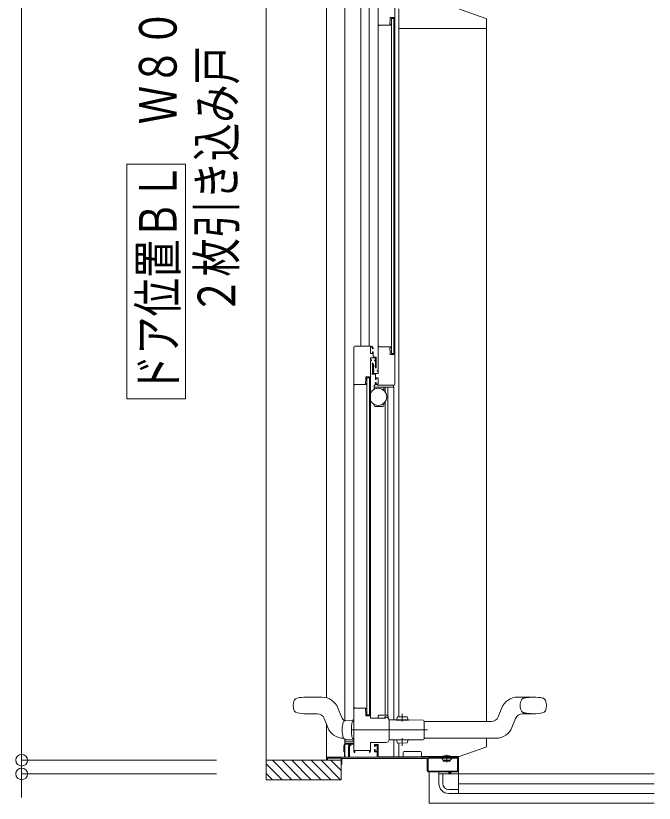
# Model space of a CAD drawing. Units: millimetres on the paper. Extents: x -305 to 305, y -152 to 152.
# Drawn here: x -200.05 to -167.43, y 13.57 to 53.84 of the extents above; entities that cross this region are included whole.
import ezdxf
from ezdxf.enums import TextEntityAlignment as Align

# ---------------------------------------------------------------- set-up
doc = ezdxf.new("R2010")
doc.units = ezdxf.units.MM
for name, pattern in [('DASHED2', [3, 2, -1]), ('LONG_CHAIN', [21, 18, -1, 1, -1]), ('LONG_DOUBLE_CHAIN', [21.8, 18, -1, 0.6, -0.6, 0.6, -1])]:
    doc.linetypes.add(name, pattern=pattern)
doc.layers.add('0-0_0', color=7, linetype='Continuous', lineweight=9)
doc.layers.add('0-1_VIEW0001', color=7, linetype='Continuous', lineweight=9)
doc.styles.add('ＭＳ ゴシック', font='')
doc.styles.get('ＭＳ ゴシック').set_extended_font_data('MS Gothic')

# ---------------------------------------------------------------- blocks, each defined once
blk = doc.blocks.new('_ORIGIN')
at = {"layer": '0-0_0'}
blk.add_line((0, 0), (-1, 0), dxfattribs=at)
blk.add_circle((0, 0), 0.5, dxfattribs=at)

msp = doc.modelspace()

# ---------------------------------------------------------------- linework, layer by layer
at = {"layer": '0-0_0'}
for p, q in [((-199.753, 16.373), (-199.753, 73.668)), ((-199.753, 16.373), (-199.753, 16.973)), ((-189.794, 15.773), (-199.753, 15.773)), ((-189.794, 15.773), (-199.753, 15.773)), ((-199.753, 15.073), (-199.753, 15.773)), ((-189.794, 15.073), (-199.753, 15.073)), ((-199.753, 14.473), (-199.753, 13.873))]:
    msp.add_line(p, q, dxfattribs=at)
at = {"layer": '0-1_VIEW0001'}
for p, q in [((-187.254, 75.248), (-187.254, 14.773)), ((-184.184, 74.073), (-184.184, 18.969)), ((-183.244, 74.073), (-183.244, 17.794)), ((-182.429, 36.948), (-182.429, 73.903)), ((-181.999, 74.003), (-181.999, 36.948)), ((-181.534, 55.282), (-181.534, 35.698)), ((-180.684, 55.073), (-180.684, 34.998)), ((-177.383, 54.182), (-176.033, 53.7)), ((-180.919, 53.743), (-180.919, 53.563)), ((-180.749, 53.753), (-180.909, 53.753)), ((-180.864, 53.703), (-180.739, 53.703)), ((-180.864, 53.703), (-180.864, 36.568)), ((-180.739, 36.528), (-180.739, 53.743)), ((-175.999, 53.653), (-175.999, 53.188)), ((-181.509, 53.323), (-181.519, 53.323)), ((-181.499, 53.353), (-181.499, 53.333)), ((-180.922, 53.363), (-181.489, 53.363)), ((-180.939, 53.5), (-180.939, 53.428)), ((-180.922, 53.544), (-180.938, 53.506)), ((-180.914, 53.403), (-180.909, 53.403)), ((-180.901, 53.385), (-180.91, 53.37)), ((-180.899, 53.393), (-180.899, 53.392)), ((-180.484, 53.188), (-180.456, 53.188)), ((-180.456, 53.188), (-177.712, 53.188)), ((-177.711, 53.188), (-175.999, 53.188)), ((-191.377, 46.249), (-194.377, 46.249)), ((-194.377, 34.249), (-194.377, 46.249)), ((-191.377, 34.249), (-191.377, 46.249)), ((-182.784, 16.213), (-182.784, 36.898)), ((-182.734, 36.948), (-181.894, 36.948)), ((-182.172, 36.948), (-182.191, 36.948)), ((-181.834, 36.818), (-181.834, 36.848)), ((-181.799, 36.808), (-181.824, 36.808)), ((-181.804, 36.808), (-181.824, 36.808)), ((-181.794, 36.848), (-181.794, 36.818)), ((-181.509, 36.948), (-181.519, 36.948)), ((-181.499, 36.918), (-181.499, 36.938)), ((-180.923, 36.908), (-181.489, 36.908)), ((-180.934, 36.908), (-180.959, 36.908)), ((-180.939, 36.771), (-180.939, 36.843)), ((-180.923, 36.727), (-180.938, 36.765)), ((-180.919, 36.528), (-180.919, 36.708)), ((-180.914, 36.868), (-180.909, 36.868)), ((-180.901, 36.887), (-180.91, 36.901)), ((-180.899, 36.878), (-180.899, 36.879)), ((-181.934, 36.573), (-181.834, 36.573)), ((-181.909, 36.573), (-181.849, 36.573)), ((-180.749, 36.518), (-180.909, 36.518)), ((-180.739, 36.568), (-180.864, 36.568)), ((-181.934, 17.938), (-181.934, 36.198)), ((-181.839, 36.058), (-181.839, 36.043)), ((-181.82, 36.073), (-181.824, 36.073)), ((-181.824, 36.024), (-181.824, 35.572)), ((-181.784, 35.713), (-181.784, 35.908)), ((-181.694, 35.89), (-181.694, 35.963)), ((-181.662, 35.831), (-181.692, 35.883)), ((-181.839, 35.553), (-181.839, 35.533)), ((-181.814, 35.508), (-181.689, 35.508)), ((-181.784, 35.568), (-181.784, 35.643)), ((-181.759, 35.698), (-181.769, 35.698)), ((-181.769, 35.658), (-181.759, 35.658)), ((-181.549, 35.553), (-181.769, 35.553)), ((-181.674, 35.493), (-181.674, 35.248)), ((-181.594, 35.688), (-181.594, 35.668)), ((-181.544, 35.698), (-181.584, 35.698)), ((-181.584, 35.658), (-181.544, 35.658)), ((-181.534, 35.648), (-181.534, 35.568)), ((-182.189, 35.125), (-182.189, 35.053)), ((-182.173, 35.169), (-182.188, 35.131)), ((-182.114, 35.328), (-181.989, 35.328)), ((-182.114, 35.328), (-182.114, 18.093)), ((-181.989, 35.378), (-181.989, 18.043)), ((-181.684, 35.073), (-181.684, 34.968)), ((-181.674, 35.078), (-181.674, 35.048)), ((-181.664, 35.238), (-181.644, 35.238)), ((-181.644, 35.088), (-181.664, 35.088)), ((-181.634, 35.248), (-181.634, 35.308)), ((-181.634, 35.048), (-181.634, 35.078)), ((-181.619, 35.323), (-181.559, 35.323)), ((-181.534, 35.298), (-181.534, 35.023)), ((-182.759, 34.948), (-182.784, 34.948)), ((-182.749, 34.978), (-182.749, 34.958)), ((-182.173, 34.988), (-182.739, 34.988)), ((-182.164, 35.028), (-182.159, 35.028)), ((-182.151, 35.01), (-182.16, 34.995)), ((-182.149, 35.018), (-182.149, 35.017)), ((-181.744, 34.878), (-181.744, 34.918)), ((-181.744, 34.878), (-181.744, 34.74)), ((-181.719, 34.943), (-181.709, 34.943)), ((-181.719, 34.853), (-180.735, 34.853)), ((-181.559, 34.998), (-181.584, 34.998)), ((-181.574, 34.948), (-180.734, 34.948)), ((-181.254, 34.685), (-181.254, 34.853)), ((-181.179, 34.605), (-181.179, 34.848)), ((-180.749, 34.878), (-180.749, 34.923)), ((-191.377, 34.249), (-194.377, 34.249)), ((-181.744, 33.967), (-181.744, 33.903)), ((-181.694, 33.853), (-181.304, 33.853)), ((-181.254, 33.903), (-181.254, 34.021)), ((-181.179, 18.073), (-181.179, 34.101)), ((-185.209, 18.998), (-184.41, 18.998)), ((-184.648, 18.148), (-185.209, 18.148)), ((-183.596, 18.445), (-183.414, 17.985)), ((-182.189, 18.296), (-182.189, 18.368)), ((-182.173, 18.252), (-182.188, 18.29)), ((-182.169, 18.053), (-182.169, 18.233)), ((-182.164, 18.393), (-182.159, 18.393)), ((-182.151, 18.412), (-182.16, 18.426)), ((-182.149, 18.403), (-182.149, 18.404)), ((-184.299, 17.911), (-184.219, 17.708)), ((-182.859, 17.823), (-183.206, 17.805)), ((-182.784, 17.823), (-182.859, 17.823)), ((-181.989, 18.043), (-182.159, 18.043)), ((-182.114, 18.093), (-181.989, 18.093)), ((-181.174, 17.923), (-181.919, 17.923)), ((-181.532, 18.048), (-181.532, 17.923)), ((-181.194, 17.983), (-181.194, 17.923)), ((-181.159, 17.958), (-181.159, 17.938)), ((-184.186, 15.773), (-184.186, 17.627)), ((-183.32, 17.713), (-183.32, 17.714)), ((-183.264, 16.596), (-183.284, 16.498)), ((-182.784, 16.596), (-183.264, 16.596)), ((-183.244, 16.849), (-183.244, 15.948)), ((-183.231, 16.845), (-183.231, 16.743)), ((-183.219, 16.643), (-182.784, 16.643)), ((-183.206, 16.841), (-182.859, 16.823)), ((-182.859, 16.823), (-182.784, 16.823)), ((-181.939, 16.643), (-181.939, 16.643)), ((-181.934, 16.213), (-181.934, 16.673)), ((-183.284, 16.493), (-183.284, 16.196)), ((-183.284, 16.196), (-183.264, 16.196)), ((-183.264, 16.196), (-183.264, 15.971)), ((-183.009, 16.498), (-183.009, 15.923)), ((-181.584, 16.198), (-181.734, 16.198)), ((-180.259, 15.946), (-180.259, 16.174)), ((-180.209, 16.223), (-179.372, 16.223)), ((-179.323, 16.008), (-179.323, 16.173)), ((-187.254, 15.773), (-183.434, 15.773)), ((-186.944, 15.773), (-185.944, 14.773)), ((-186.449, 15.773), (-185.449, 14.773)), ((-185.954, 15.773), (-184.954, 14.773)), ((-185.454, 15.773), (-184.454, 14.773)), ((-184.954, 15.773), (-183.954, 14.773)), ((-184.454, 15.773), (-183.454, 14.773)), ((-184.149, 15.773), (-184.169, 15.773)), ((-183.434, 15.873), (-184.134, 15.873)), ((-184.134, 15.873), (-184.134, 15.773)), ((-183.954, 15.773), (-183.434, 15.253)), ((-183.434, 14.773), (-183.434, 15.873)), ((-183.434, 15.588), (-183.434, 15.858)), ((-183.239, 15.946), (-183.204, 15.946)), ((-181.534, 15.946), (-179.262, 15.946)), ((-179.282, 15.958), (-177.399, 15.958)), ((-178.989, 15.233), (-178.989, 15.858)), ((-178.974, 15.873), (-177.494, 15.873)), ((-178.334, 15.923), (-178.334, 15.943)), ((-178.209, 15.773), (-178.269, 15.852)), ((-178.252, 15.908), (-178.252, 15.889)), ((-178.209, 15.773), (-177.859, 15.773)), ((-178.209, 15.723), (-178.209, 15.773)), ((-177.859, 15.723), (-178.209, 15.723)), ((-177.859, 15.773), (-177.8, 15.852)), ((-177.859, 15.723), (-177.859, 15.773)), ((-177.817, 15.908), (-177.817, 15.889)), ((-177.734, 15.961), (-177.734, 15.948)), ((-177.734, 15.923), (-177.734, 15.943)), ((-177.479, 15.858), (-177.479, 15.233)), ((-177.434, 14.073), (-177.434, 15.958)), ((-177.434, 15.958), (-177.434, 15.223)), ((-187.254, 15.588), (-186.439, 14.773)), ((-187.254, 15.093), (-186.934, 14.773)), ((-177.874, 15.173), (-178.984, 15.173)), ((-177.494, 15.218), (-178.974, 15.218)), ((-178.434, 15.173), (-178.434, 15.073)), ((-178.434, 15.073), (-178.434, 15.173)), ((-178.034, 15.073), (-178.434, 15.073)), ((-178.434, 15.073), (-178.434, 14.573)), ((-178.434, 15.073), (-167.434, 15.073)), ((-178.234, 15.073), (-178.234, 14.573)), ((-177.934, 15.073), (-177.934, 15.173)), ((-177.834, 15.173), (-177.834, 15.098)), ((-177.484, 15.173), (-177.834, 15.173)), ((-187.254, 14.773), (-183.434, 14.773)), ((-177.434, 14.573), (-167.434, 14.573)), ((-177.934, 14.273), (-177.434, 14.273)), ((-177.434, 14.073), (-177.434, 14.473)), ((-177.434, 14.073), (-177.934, 14.073)), ((-167.434, 14.073), (-177.434, 14.073)), ((-177.434, 14.073), (-167.434, 14.073))]:
    msp.add_line(p, q, dxfattribs=at)
at = {"layer": '0-1_VIEW0001', "color": 5}
for p, q in [((-180.484, 17.995), (-180.484, 54.188)), ((-176.009, 17.749), (-176.009, 53.188)), ((-181.039, 34.848), (-181.039, 18.068)), ((-180.735, 34.848), (-180.735, 17.837)), ((-173.609, 18.999), (-174.408, 18.999)), ((-175.404, 17.986), (-175.222, 18.446)), ((-173.609, 18.149), (-174.17, 18.149)), ((-181.054, 18.073), (-181.509, 18.073)), ((-181.194, 17.983), (-181.134, 17.983)), ((-181.134, 17.973), (-181.144, 17.973)), ((-181.032, 18.048), (-181.032, 17.946)), ((-180.984, 17.839), (-180.634, 17.836)), ((-180.984, 16.823), (-180.984, 17.824)), ((-180.634, 17.841), (-180.634, 17.825)), ((-180.634, 17.841), (-179.984, 17.835)), ((-180.634, 17.825), (-179.984, 17.82)), ((-180.609, 17.841), (-180.558, 17.995)), ((-180.058, 17.991), (-180.558, 17.995)), ((-180.009, 17.835), (-180.058, 17.991)), ((-179.984, 17.835), (-179.984, 17.82)), ((-179.984, 17.83), (-179.234, 17.824)), ((-179.184, 17.774), (-179.184, 16.874)), ((-179.184, 17.749), (-175.753, 17.749)), ((-174.701, 17.452), (-174.519, 17.912)), ((-184.219, 17.709), (-184.117, 17.452)), ((-181.934, 16.673), (-181.134, 16.673)), ((-180.984, 16.825), (-180.984, 16.823)), ((-180.627, 16.812), (-180.984, 16.808)), ((-180.735, 16.811), (-180.735, 15.946)), ((-180.627, 16.822), (-179.992, 16.827)), ((-180.626, 16.807), (-180.627, 16.822)), ((-180.626, 16.807), (-179.992, 16.812)), ((-180.609, 16.807), (-180.558, 16.652)), ((-180.058, 16.656), (-180.558, 16.652)), ((-180.484, 15.946), (-180.484, 16.653)), ((-180.009, 16.812), (-180.058, 16.656)), ((-179.992, 16.827), (-179.992, 16.812)), ((-179.234, 16.824), (-179.992, 16.817)), ((-179.184, 16.899), (-175.515, 16.899)), ((-175.999, 16.493), (-175.999, 16.899)), ((-177.399, 15.958), (-176.033, 16.446))]:
    msp.add_line(p, q, dxfattribs=at)
at = {"layer": '0-1_VIEW0001', "color": 5, "linetype": 'LONG_CHAIN'}
for p, q in [((-180.31, 17.755), (-180.306, 18.143)), ((-182.915, 17.324), (-179.196, 17.324)), ((-182.915, 17.324), (-179.023, 17.324)), ((-182.915, 17.324), (-179.196, 17.324)), ((-182.915, 17.324), (-179.023, 17.324)), ((-180.31, 16.893), (-180.306, 16.504))]:
    msp.add_line(p, q, dxfattribs=at)
at = {"layer": '0-1_VIEW0001', "linetype": 'LONG_DOUBLE_CHAIN'}
for p, q in [((-178.034, 16.043), (-178.034, 15.675)), ((-178.934, 15.173), (-178.934, 13.573)), ((-167.434, 13.573), (-178.934, 13.573))]:
    msp.add_line(p, q, dxfattribs=at)
at = {"layer": '0-1_VIEW0001', "color": 2}
for p, q in [((-177.711, 15.717), (-177.711, 15.717)), ((-178.202, 15.534), (-178.202, 15.535)), ((-178.153, 15.672), (-178.153, 15.672)), ((-178.071, 15.502), (-178.071, 15.503))]:
    msp.add_line(p, q, dxfattribs=at)
at = {"layer": '0-1_VIEW0001'}
for points in [[(-175.999, 53.413), (-175.999, 53.412), (-176, 53.41), (-176, 53.409)], [(-182.784, 36.898), (-182.769, 36.933), (-182.734, 36.948)], [(-181.884, 36.898), (-181.934, 36.898), (-181.934, 36.573)], [(-181.894, 36.948), (-181.823, 36.919), (-181.794, 36.848)], [(-181.834, 36.848), (-181.849, 36.883), (-181.884, 36.898)], [(-181.824, 36.808), (-181.831, 36.811), (-181.834, 36.818)], [(-181.834, 36.573), (-181.834, 36.658), (-181.794, 36.658), (-181.794, 36.388), (-181.634, 36.388), (-181.634, 35.838)], [(-181.794, 36.818), (-181.797, 36.811), (-181.804, 36.808)], [(-181.519, 36.948), (-181.53, 36.944), (-181.534, 36.933)], [(-181.499, 36.938), (-181.502, 36.945), (-181.509, 36.948)], [(-181.489, 36.908), (-181.496, 36.911), (-181.499, 36.918)], [(-180.939, 36.843), (-180.932, 36.861), (-180.914, 36.868)], [(-180.938, 36.765), (-180.939, 36.768), (-180.939, 36.771)], [(-180.91, 36.901), (-180.915, 36.906), (-180.923, 36.908)], [(-180.919, 36.708), (-180.92, 36.718), (-180.923, 36.727)], [(-180.909, 36.868), (-180.902, 36.871), (-180.899, 36.878)], [(-180.899, 36.879), (-180.9, 36.883), (-180.901, 36.887)], [(-181.709, 36.238), (-181.674, 36.238), (-181.674, 36.343), (-181.934, 36.343), (-181.934, 36.238), (-181.874, 36.238), (-181.874, 36.198), (-181.934, 36.198)], [(-180.909, 36.518), (-180.916, 36.521), (-180.919, 36.528)], [(-180.739, 36.528), (-180.742, 36.521), (-180.749, 36.518)], [(-181.824, 36.073), (-181.835, 36.069), (-181.839, 36.058)], [(-181.839, 36.043), (-181.837, 36.037), (-181.832, 36.033), (-181.826, 36.03), (-181.824, 36.024)], [(-181.807, 36.066), (-181.813, 36.071), (-181.82, 36.073)], [(-181.774, 35.93), (-181.774, 36.008), (-181.807, 36.066)], [(-181.784, 35.908), (-181.783, 35.914), (-181.779, 35.919), (-181.775, 35.924), (-181.774, 35.93)], [(-181.709, 36.198), (-181.729, 36.218), (-181.709, 36.238)], [(-181.674, 35.983), (-181.674, 36.198), (-181.709, 36.198)], [(-181.694, 35.963), (-181.691, 35.97), (-181.684, 35.973), (-181.677, 35.976), (-181.674, 35.983)], [(-181.692, 35.883), (-181.694, 35.886), (-181.694, 35.89)], [(-181.634, 35.838), (-181.645, 35.824), (-181.662, 35.831)], [(-181.832, 35.563), (-181.837, 35.559), (-181.839, 35.553)], [(-181.839, 35.533), (-181.832, 35.515), (-181.814, 35.508)], [(-181.824, 35.572), (-181.826, 35.566), (-181.832, 35.563)], [(-181.769, 35.698), (-181.78, 35.702), (-181.784, 35.713)], [(-181.784, 35.643), (-181.78, 35.654), (-181.769, 35.658)], [(-181.769, 35.553), (-181.78, 35.557), (-181.784, 35.568)], [(-181.759, 35.658), (-181.739, 35.678), (-181.759, 35.698)], [(-181.689, 35.508), (-181.678, 35.504), (-181.674, 35.493)], [(-181.584, 35.698), (-181.591, 35.695), (-181.594, 35.688)], [(-181.594, 35.668), (-181.591, 35.661), (-181.584, 35.658)], [(-181.534, 35.568), (-181.538, 35.557), (-181.549, 35.553)], [(-181.534, 35.708), (-181.537, 35.701), (-181.544, 35.698)], [(-181.544, 35.658), (-181.537, 35.655), (-181.534, 35.648)], [(-182.188, 35.131), (-182.189, 35.128), (-182.189, 35.125)], [(-182.189, 35.053), (-182.182, 35.035), (-182.164, 35.028)], [(-182.169, 35.188), (-182.17, 35.178), (-182.173, 35.169)], [(-181.989, 35.378), (-182.169, 35.378), (-182.169, 35.188)], [(-181.674, 35.248), (-181.671, 35.241), (-181.664, 35.238)], [(-181.664, 35.088), (-181.671, 35.085), (-181.674, 35.078)], [(-181.674, 35.048), (-181.645, 34.977), (-181.574, 34.948)], [(-181.644, 35.238), (-181.637, 35.241), (-181.634, 35.248)], [(-181.634, 35.078), (-181.637, 35.085), (-181.644, 35.088)], [(-181.634, 35.308), (-181.63, 35.319), (-181.619, 35.323)], [(-181.584, 34.998), (-181.619, 35.013), (-181.634, 35.048)], [(-181.559, 35.323), (-181.541, 35.316), (-181.534, 35.298)], [(-182.749, 34.958), (-182.752, 34.951), (-182.759, 34.948)], [(-182.739, 34.988), (-182.746, 34.985), (-182.749, 34.978)], [(-182.16, 34.995), (-182.165, 34.99), (-182.173, 34.988)], [(-182.159, 35.028), (-182.152, 35.025), (-182.149, 35.018)], [(-182.149, 35.017), (-182.15, 35.013), (-182.151, 35.01)], [(-181.534, 35.023), (-181.541, 35.005), (-181.559, 34.998)], [(-180.734, 34.948), (-180.699, 34.963), (-180.684, 34.998)], [(-182.173, 18.433), (-182.749, 18.433), (-182.749, 18.473), (-182.784, 18.473)], [(-182.189, 18.368), (-182.182, 18.386), (-182.164, 18.393)], [(-182.188, 18.29), (-182.189, 18.293), (-182.189, 18.296)], [(-182.16, 18.426), (-182.165, 18.431), (-182.173, 18.433)], [(-182.169, 18.233), (-182.17, 18.243), (-182.173, 18.252)], [(-182.159, 18.393), (-182.152, 18.396), (-182.149, 18.403)], [(-182.149, 18.404), (-182.15, 18.408), (-182.151, 18.412)], [(-182.159, 18.043), (-182.166, 18.046), (-182.169, 18.053)], [(-181.919, 17.923), (-181.93, 17.927), (-181.934, 17.938)], [(-181.159, 17.938), (-181.163, 17.927), (-181.174, 17.923)], [(-182.784, 16.743), (-183.234, 16.743), (-183.234, 16.658)], [(-183.059, 16.498), (-183.037, 16.551), (-182.984, 16.573)], [(-182.984, 16.523), (-183.002, 16.516), (-183.009, 16.498)], [(-182.984, 16.573), (-182.934, 16.573), (-182.934, 16.523), (-182.984, 16.523)], [(-181.734, 16.198), (-181.734, 16.318), (-181.684, 16.318), (-181.684, 16.243), (-181.584, 16.243), (-181.584, 16.528), (-181.684, 16.528), (-181.684, 16.468), (-181.734, 16.468), (-181.734, 16.573), (-181.534, 16.573), (-181.534, 15.923), (-177.434, 15.923)], [(-184.186, 15.923), (-183.059, 15.923), (-183.059, 16.498)], [(-183.009, 15.923), (-181.584, 15.923), (-181.584, 16.198)], [(-182.784, 16.213), (-182.772, 16.185), (-182.744, 16.173), (-182.737, 16.176), (-182.734, 16.183)], [(-182.734, 16.183), (-182.734, 16.273), (-181.984, 16.273), (-181.984, 16.183)], [(-181.984, 16.183), (-181.981, 16.176), (-181.974, 16.173), (-181.946, 16.185), (-181.934, 16.213)], [(-179.034, 15.223), (-179.034, 15.868), (-183.394, 15.868), (-183.394, 15.573), (-183.434, 15.573)], [(-179.323, 16.008), (-179.323, 16.006), (-179.322, 15.999), (-179.32, 15.987), (-179.314, 15.975), (-179.305, 15.966), (-179.295, 15.959), (-179.286, 15.959), (-179.282, 15.958)], [(-178.984, 15.173), (-179.019, 15.188), (-179.034, 15.223)], [(-177.834, 15.098), (-177.874, 15.098), (-177.874, 15.173)], [(-177.434, 15.223), (-177.449, 15.188), (-177.484, 15.173)]]:
    msp.add_lwpolyline(points, dxfattribs=at)
at = {"layer": '0-1_VIEW0001', "color": 5}
for points in [[(-181.144, 17.973), (-181.155, 17.969), (-181.159, 17.958)], [(-181.134, 16.673), (-181.028, 16.717), (-180.984, 16.823)]]:
    msp.add_lwpolyline(points, dxfattribs=at)
at = {"layer": '0-1_VIEW0001'}
msp.add_circle((-181.539, 34.353), 0.438, dxfattribs=at)
for centre, radius, start, end in [((-180.969, 53.563), 0.05, 338.1986, 0), ((-180.909, 53.743), 0.01, 90, 180), ((-180.749, 53.743), 0.01, 0, 90), ((-176.049, 53.653), 0.05, 0, 70.3462), ((-181.519, 53.338), 0.015, 180, 270), ((-181.509, 53.333), 0.01, 270, 0), ((-181.489, 53.353), 0.01, 90, 180), ((-180.924, 53.5), 0.015, 158.1986, 180), ((-180.914, 53.428), 0.025, 180, 270), ((-180.922, 53.378), 0.015, 270, 329.0362), ((-180.909, 53.393), 0.01, 0, 90), ((-180.914, 53.392), 0.015, 329.0362, 0), ((-181.719, 34.918), 0.025, 90, 180), ((-181.719, 34.878), 0.025, 180, 270), ((-181.709, 34.968), 0.025, 270, 0), ((-180.774, 34.878), 0.025, 270, 0), ((-180.734, 34.923), 0.015, 90, 180), ((-181.694, 33.903), 0.05, 180, 270), ((-181.304, 33.903), 0.05, 270, 0), ((-185.643, 18.755), 0.2, 101.3412, 154.66), ((-185.209, 16.591), 2.408, 90, 101.3412), ((-184.41, 18.123), 0.875, 21.6036, 90), ((-185.259, 18.573), 0.625, 154.66, 205.34), ((-185.643, 18.391), 0.2, 205.34, 258.6588), ((-185.209, 20.556), 2.408, 258.6588, 270), ((-184.648, 17.773), 0.375, 21.6036, 90), ((-183.065, 18.123), 0.375, 201.6036, 240.896), ((-183.2, 17.68), 0.125, 93.001, 164.0572), ((-181.507, 18.048), 0.025, 90, 180), ((-181.507, 18.048), 0.025, 90, 180), ((-181.954, 17.323), 1.421, 164.0189, 195.983), ((-183.2, 16.966), 0.125, 195.9462, 266.9989), ((-183.219, 16.658), 0.015, 180, 270), ((-183.259, 16.493), 0.025, 168.6901, 180), ((-180.209, 16.173), 0.05, 90, 180), ((-179.373, 16.173), 0.05, 0, 90), ((-183.239, 15.971), 0.025, 180, 270), ((-178.974, 15.858), 0.015, 90, 180), ((-178.309, 15.943), 0.025, 102.424, 180), ((-178.034, 14.695), 1.303, 77.576, 102.424), ((-178.257, 15.861), 0.015, 109.4712, 217.1609), ((-178.267, 15.908), 0.015, 0, 90), ((-178.267, 15.889), 0.015, 289.4712, 0), ((-177.802, 15.908), 0.015, 90, 180), ((-177.802, 15.889), 0.015, 180, 250.5288), ((-177.812, 15.861), 0.015, 322.8392, 70.5288), ((-177.759, 15.943), 0.025, 0, 77.576), ((-177.494, 15.858), 0.015, 0, 90), ((-178.974, 15.233), 0.015, 180, 270), ((-177.494, 15.233), 0.015, 270, 0), ((-177.934, 14.573), 0.5, 180, 270), ((-177.934, 14.573), 0.3, 180, 270)]:
    msp.add_arc(centre, radius, start, end, dxfattribs=at)
at = {"layer": '0-1_VIEW0001', "color": 5}
for centre, radius, start, end in [((-174.408, 18.124), 0.875, 90, 158.3964), ((-173.609, 16.592), 2.408, 78.6588, 90), ((-173.175, 18.756), 0.2, 25.34, 78.6588), ((-173.559, 18.574), 0.625, 334.66, 25.34), ((-174.17, 17.774), 0.375, 90, 158.3964), ((-173.609, 20.557), 2.408, 270, 281.3412), ((-173.175, 18.392), 0.2, 281.3412, 334.66), ((-180.58, 17.324), 2.321, 169.9146, 190.0854), ((-182.818, 17.72), 0.0485, 87.5028, 167.3444), ((-181.134, 17.823), 0.16, 50.1616, 90), ((-181.134, 17.823), 0.15, 359.548, 90), ((-181.057, 18.048), 0.025, 0, 90), ((-181.057, 18.048), 0.025, 0, 90), ((-179.234, 17.774), 0.05, 0, 90), ((-175.753, 18.124), 0.375, 270, 338.3964), ((-183.303, 17.774), 0.875, 201.6036, 270), ((-175.515, 17.774), 0.875, 270, 338.3964), ((-182.818, 16.928), 0.0485, 192.6556, 272.4972), ((-179.234, 16.874), 0.05, 270, 0), ((-176.049, 16.493), 0.05, 289.6538, 0)]:
    msp.add_arc(centre, radius, start, end, dxfattribs=at)
at = {"layer": '0-1_VIEW0001', "color": 5, "linetype": 'DASHED2'}
for centre, radius, start, end in [((-174.043, 18.756), 0.2, 101.3412, 154.66), ((-173.609, 16.592), 2.408, 90, 101.3412), ((-173.659, 18.574), 0.625, 154.66, 205.34), ((-174.043, 18.392), 0.2, 205.34, 258.6588), ((-173.609, 20.557), 2.408, 258.6588, 270)]:
    msp.add_arc(centre, radius, start, end, dxfattribs=at)
at = {"layer": '0-1_VIEW0001', "color": 2}
msp.add_arc((-180.58, 17.324), 2.321, 169.9146, 190.0854, dxfattribs=at)

# ---------------------------------------------------------------- block references
at = {"layer": '0-0_0', "xscale": 0.6, "yscale": 0.6}
for p, rotation in [((-199.753, 15.773), 270), ((-199.753, 15.773), 270), ((-199.753, 15.073), 90)]:
    msp.add_blockref('_ORIGIN', p, dxfattribs=dict(at, rotation=rotation))

# ---------------------------------------------------------------- texts
at = {"layer": '0-1_VIEW0001', "style": 'ＭＳ ゴシック', "width": 0.75}
for s, p in [('ドア位置ＢＬ\u3000Ｗ８００', (-191.258, 34.534)), ('２枚引き込み戸', (-188.26, 38.534))]:
    msp.add_text(s, height=1.921, rotation=90, dxfattribs=at).set_placement(p, align=Align.BOTTOM_LEFT)

doc.saveas('drawing.dxf')
